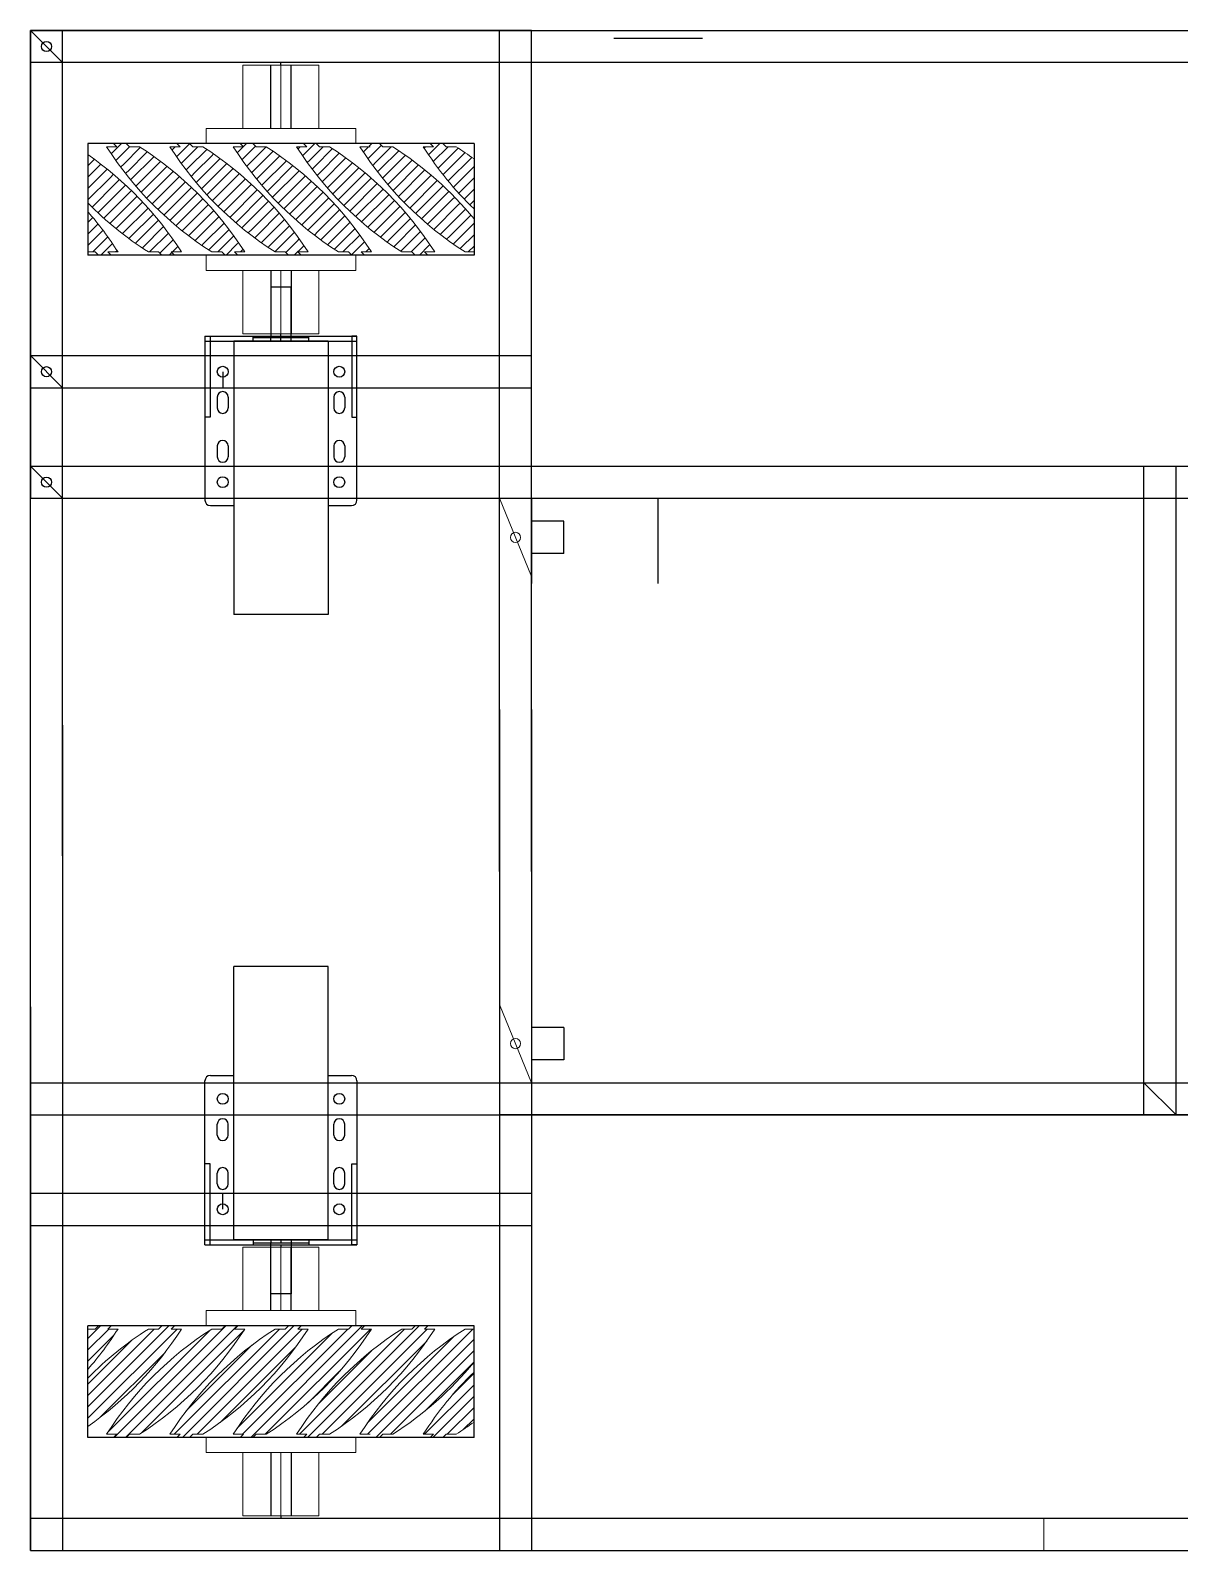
# Model space of a CAD drawing. Header units: millimetres. Extents: x -15418 to 43885, y -27590 to 23052.
# Drawn here: x 34943 to 35397, y 12879 to 13479 of the extents above; entities that cross this region are included whole.
import ezdxf

# ---------------------------------------------------------------- set-up
doc = ezdxf.new("R2010")
doc.units = ezdxf.units.MM
doc.header["$LTSCALE"] = 0.5
doc.layers.get('0').update_dxf_attribs({"lineweight": 5})
doc.layers.get('Defpoints').update_dxf_attribs({"color": 4})
for name, color, linetype in [('Layer1', 1, 'Continuous'), ('Layer2', 2, 'Continuous'), ('Layer3', 9, 'Continuous'), ('Layer4', 6, 'Continuous')]:
    doc.layers.add(name, color=color, linetype=linetype)
doc.layers.add('Layer5', color=51, linetype='Continuous', lineweight=5)
pattern_1 = [(45, (9266.0438, -3096.0292), (-2.24506403, 2.24506403), [])]
pattern_2 = [(45, (9266.0438, -3020.0805), (-2.24506403, 2.24506403), [])]

msp = doc.modelspace()

# ---------------------------------------------------------------- hatches: boundary and pattern name
at = {"layer": 'Layer5'}
h = msp.add_hatch(dxfattribs=at)
h.set_pattern_fill('ANSI31', color=256)
h.set_pattern_definition(pattern_1)
h.paths.add_polyline_path([(34965.6073, 13407.6167, -0.03656583), (34977.4966, 13391.6839), (34973.4966, 13391.6839), (34974.7366, 13390.4439), (34969.7366, 13390.4439), (34968.4966, 13391.6839), (34965.6073, 13391.6839)], flags=17)
edge = h.paths.add_edge_path()
edge.add_line((35099.7366, 13390.4439), (35094.7366, 13390.4439))
edge.add_line((35094.7366, 13390.4439), (35093.4966, 13391.6839))
edge.add_line((35093.4966, 13391.6839), (35089.4966, 13391.6839))
edge.add_arc((35162.965, 13506.6724), 136.455, 572.5753358, 597.4246642, ccw=False)
edge.add_line((35047.9766, 13433.2039), (35051.9766, 13433.2039))
edge.add_line((35051.9766, 13433.2039), (35050.7366, 13434.4439))
edge.add_line((35050.7366, 13434.4439), (35055.7366, 13434.4439))
edge.add_line((35055.7366, 13434.4439), (35056.9766, 13433.2039))
edge.add_line((35056.9766, 13433.2039), (35060.9766, 13433.2039))
edge.add_arc((34987.7652, 13318.4725), 136.1, 392.5424058, 417.4575942, ccw=False)
edge.add_line((35102.4966, 13391.6839), (35098.4966, 13391.6839))
edge.add_line((35098.4966, 13391.6839), (35099.7366, 13390.4439))
edge = h.paths.add_edge_path()
edge.add_line((35024.7366, 13390.4439), (35019.7366, 13390.4439))
edge.add_line((35019.7366, 13390.4439), (35018.4966, 13391.6839))
edge.add_line((35018.4966, 13391.6839), (35014.4966, 13391.6839))
edge.add_arc((35087.965, 13506.6724), 136.455, 572.5753358, 597.4246642, ccw=False)
edge.add_line((34972.9766, 13433.2039), (34976.9766, 13433.2039))
edge.add_line((34976.9766, 13433.2039), (34975.7366, 13434.4439))
edge.add_line((34975.7366, 13434.4439), (34980.7366, 13434.4439))
edge.add_line((34980.7366, 13434.4439), (34981.9766, 13433.2039))
edge.add_line((34981.9766, 13433.2039), (34985.9766, 13433.2039))
edge.add_arc((34912.7652, 13318.4725), 136.1, 392.5424058, 417.4575942, ccw=False)
edge.add_line((35027.4966, 13391.6839), (35023.4966, 13391.6839))
edge.add_line((35023.4966, 13391.6839), (35024.7366, 13390.4439))
edge = h.paths.add_edge_path()
edge.add_line((34999.7366, 13390.4439), (34994.7366, 13390.4439))
edge.add_line((34994.7366, 13390.4439), (34993.4966, 13391.6839))
edge.add_line((34993.4966, 13391.6839), (34989.4966, 13391.6839))
edge.add_arc((35062.965, 13506.6724), 136.455, 584.481355, 597.4246642, ccw=False)
edge.add_line((34965.6073, 13411.0615), (34965.6073, 13430.1139))
edge.add_arc((34887.7652, 13318.4725), 136.1, 392.5424058, 415.1137921, ccw=False)
edge.add_line((35002.4966, 13391.6839), (34998.4966, 13391.6839))
edge.add_line((34998.4966, 13391.6839), (34999.7366, 13390.4439))
h = msp.add_hatch(dxfattribs=at)
h.set_pattern_fill('ANSI31', color=256)
h.set_pattern_definition(pattern_1)
edge = h.paths.add_edge_path()
edge.add_line((35074.7366, 13390.4439), (35069.7366, 13390.4439))
edge.add_line((35069.7366, 13390.4439), (35068.4966, 13391.6839))
edge.add_line((35068.4966, 13391.6839), (35064.4966, 13391.6839))
edge.add_arc((35137.965, 13506.6724), 136.455, 572.5753358, 597.4246642, ccw=False)
edge.add_line((35022.9766, 13433.2039), (35026.9766, 13433.2039))
edge.add_line((35026.9766, 13433.2039), (35025.7366, 13434.4439))
edge.add_line((35025.7366, 13434.4439), (35030.7366, 13434.4439))
edge.add_line((35030.7366, 13434.4439), (35031.9766, 13433.2039))
edge.add_line((35031.9766, 13433.2039), (35035.9766, 13433.2039))
edge.add_arc((34962.7652, 13318.4725), 136.1, 392.5424058, 417.4575942, ccw=False)
edge.add_line((35077.4966, 13391.6839), (35073.4966, 13391.6839))
edge.add_line((35073.4966, 13391.6839), (35074.7366, 13390.4439))
edge = h.paths.add_edge_path()
edge.add_line((35049.7366, 13390.4439), (35044.7366, 13390.4439))
edge.add_line((35044.7366, 13390.4439), (35043.4966, 13391.6839))
edge.add_line((35043.4966, 13391.6839), (35039.4966, 13391.6839))
edge.add_arc((35112.965, 13506.6724), 136.455, 572.5753358, 597.4246642, ccw=False)
edge.add_line((34997.9766, 13433.2039), (35001.9766, 13433.2039))
edge.add_line((35001.9766, 13433.2039), (35000.7366, 13434.4439))
edge.add_line((35000.7366, 13434.4439), (35005.7366, 13434.4439))
edge.add_line((35005.7366, 13434.4439), (35006.9766, 13433.2039))
edge.add_line((35006.9766, 13433.2039), (35010.9766, 13433.2039))
edge.add_arc((34937.7652, 13318.4725), 136.1, 392.5424058, 417.4575942, ccw=False)
edge.add_line((35052.4966, 13391.6839), (35048.4966, 13391.6839))
edge.add_line((35048.4966, 13391.6839), (35049.7366, 13390.4439))
h = msp.add_hatch(dxfattribs=at)
h.set_pattern_fill('ANSI31', color=256)
h.set_pattern_definition(pattern_1)
edge = h.paths.add_edge_path()
edge.add_line((35075.7366, 13434.4439), (35080.7366, 13434.4439))
edge.add_line((35080.7366, 13434.4439), (35081.9766, 13433.2039))
edge.add_line((35081.9766, 13433.2039), (35085.9766, 13433.2039))
edge.add_arc((35012.7652, 13318.4725), 136.1, 399.3514593, 417.4575942, ccw=False)
edge.add_line((35118.0073, 13404.7702), (35118.0073, 13391.6839))
edge.add_line((35118.0073, 13391.6839), (35114.4966, 13391.6839))
edge.add_arc((35187.965, 13506.6724), 136.455, 572.5753358, 597.4246642, ccw=False)
edge.add_line((35072.9766, 13433.2039), (35076.9766, 13433.2039))
edge.add_line((35076.9766, 13433.2039), (35075.7366, 13434.4439))
edge = h.paths.add_edge_path()
edge.add_line((35100.7366, 13434.4439), (35105.7366, 13434.4439))
edge.add_line((35105.7366, 13434.4439), (35106.9766, 13433.2039))
edge.add_line((35106.9766, 13433.2039), (35110.9766, 13433.2039))
edge.add_arc((35037.7652, 13318.4725), 136.1, 413.8726113, 417.4575942, ccw=False)
edge.add_line((35118.0073, 13428.4016), (35118.0073, 13408.6775))
edge.add_arc((35212.965, 13506.6724), 136.455, 572.5753358, 585.9017964, ccw=False)
edge.add_line((35097.9766, 13433.2039), (35101.9766, 13433.2039))
edge.add_line((35101.9766, 13433.2039), (35100.7366, 13434.4439))
h = msp.add_hatch(dxfattribs=at)
h.set_pattern_fill('ANSI31', color=256)
h.set_pattern_definition(pattern_2)
h.paths.add_polyline_path([(34965.6073, 12950.6711, 0.03656583), (34977.4966, 12966.6039), (34973.4966, 12966.6039), (34974.7366, 12967.8439), (34969.7366, 12967.8439), (34968.4966, 12966.6039), (34965.6073, 12966.6039)], flags=17)
edge = h.paths.add_edge_path()
edge.add_line((35099.7366, 12967.8439), (35094.7366, 12967.8439))
edge.add_line((35094.7366, 12967.8439), (35093.4966, 12966.6039))
edge.add_line((35093.4966, 12966.6039), (35089.4966, 12966.6039))
edge.add_arc((35162.965, 12851.6155), 136.455, -237.4246642, -212.5753358)
edge.add_line((35047.9766, 12925.0839), (35051.9766, 12925.0839))
edge.add_line((35051.9766, 12925.0839), (35050.7366, 12923.8439))
edge.add_line((35050.7366, 12923.8439), (35055.7366, 12923.8439))
edge.add_line((35055.7366, 12923.8439), (35056.9766, 12925.0839))
edge.add_line((35056.9766, 12925.0839), (35060.9766, 12925.0839))
edge.add_arc((34987.7652, 13039.8153), 136.1, -57.4575942, -32.5424058)
edge.add_line((35102.4966, 12966.6039), (35098.4966, 12966.6039))
edge.add_line((35098.4966, 12966.6039), (35099.7366, 12967.8439))
edge = h.paths.add_edge_path()
edge.add_line((35024.7366, 12967.8439), (35019.7366, 12967.8439))
edge.add_line((35019.7366, 12967.8439), (35018.4966, 12966.6039))
edge.add_line((35018.4966, 12966.6039), (35014.4966, 12966.6039))
edge.add_arc((35087.965, 12851.6155), 136.455, -237.4246642, -212.5753358)
edge.add_line((34972.9766, 12925.0839), (34976.9766, 12925.0839))
edge.add_line((34976.9766, 12925.0839), (34975.7366, 12923.8439))
edge.add_line((34975.7366, 12923.8439), (34980.7366, 12923.8439))
edge.add_line((34980.7366, 12923.8439), (34981.9766, 12925.0839))
edge.add_line((34981.9766, 12925.0839), (34985.9766, 12925.0839))
edge.add_arc((34912.7652, 13039.8153), 136.1, -57.4575942, -32.5424058)
edge.add_line((35027.4966, 12966.6039), (35023.4966, 12966.6039))
edge.add_line((35023.4966, 12966.6039), (35024.7366, 12967.8439))
edge = h.paths.add_edge_path()
edge.add_line((34999.7366, 12967.8439), (34994.7366, 12967.8439))
edge.add_line((34994.7366, 12967.8439), (34993.4966, 12966.6039))
edge.add_line((34993.4966, 12966.6039), (34989.4966, 12966.6039))
edge.add_arc((35062.965, 12851.6155), 136.455, -237.4246642, -224.481355)
edge.add_line((34965.6073, 12947.2264), (34965.6073, 12928.1739))
edge.add_arc((34887.7652, 13039.8153), 136.1, -55.1137921, -32.5424058)
edge.add_line((35002.4966, 12966.6039), (34998.4966, 12966.6039))
edge.add_line((34998.4966, 12966.6039), (34999.7366, 12967.8439))
h = msp.add_hatch(dxfattribs=at)
h.set_pattern_fill('ANSI31', color=256)
h.set_pattern_definition(pattern_2)
edge = h.paths.add_edge_path()
edge.add_line((35074.7366, 12967.8439), (35069.7366, 12967.8439))
edge.add_line((35069.7366, 12967.8439), (35068.4966, 12966.6039))
edge.add_line((35068.4966, 12966.6039), (35064.4966, 12966.6039))
edge.add_arc((35137.965, 12851.6155), 136.455, -237.4246642, -212.5753358)
edge.add_line((35022.9766, 12925.0839), (35026.9766, 12925.0839))
edge.add_line((35026.9766, 12925.0839), (35025.7366, 12923.8439))
edge.add_line((35025.7366, 12923.8439), (35030.7366, 12923.8439))
edge.add_line((35030.7366, 12923.8439), (35031.9766, 12925.0839))
edge.add_line((35031.9766, 12925.0839), (35035.9766, 12925.0839))
edge.add_arc((34962.7652, 13039.8153), 136.1, -57.4575942, -32.5424058)
edge.add_line((35077.4966, 12966.6039), (35073.4966, 12966.6039))
edge.add_line((35073.4966, 12966.6039), (35074.7366, 12967.8439))
edge = h.paths.add_edge_path()
edge.add_line((35049.7366, 12967.8439), (35044.7366, 12967.8439))
edge.add_line((35044.7366, 12967.8439), (35043.4966, 12966.6039))
edge.add_line((35043.4966, 12966.6039), (35039.4966, 12966.6039))
edge.add_arc((35112.965, 12851.6155), 136.455, -237.4246642, -212.5753358)
edge.add_line((34997.9766, 12925.0839), (35001.9766, 12925.0839))
edge.add_line((35001.9766, 12925.0839), (35000.7366, 12923.8439))
edge.add_line((35000.7366, 12923.8439), (35005.7366, 12923.8439))
edge.add_line((35005.7366, 12923.8439), (35006.9766, 12925.0839))
edge.add_line((35006.9766, 12925.0839), (35010.9766, 12925.0839))
edge.add_arc((34937.7652, 13039.8153), 136.1, -57.4575942, -32.5424058)
edge.add_line((35052.4966, 12966.6039), (35048.4966, 12966.6039))
edge.add_line((35048.4966, 12966.6039), (35049.7366, 12967.8439))
h = msp.add_hatch(dxfattribs=at)
h.set_pattern_fill('ANSI31', color=256)
h.set_pattern_definition(pattern_2)
edge = h.paths.add_edge_path()
edge.add_line((35075.7366, 12923.8439), (35080.7366, 12923.8439))
edge.add_line((35080.7366, 12923.8439), (35081.9766, 12925.0839))
edge.add_line((35081.9766, 12925.0839), (35085.9766, 12925.0839))
edge.add_arc((35012.7652, 13039.8153), 136.1, -57.4575942, -39.3514593)
edge.add_line((35118.0073, 12953.5177), (35118.0073, 12966.6039))
edge.add_line((35118.0073, 12966.6039), (35114.4966, 12966.6039))
edge.add_arc((35187.965, 12851.6155), 136.455, -237.4246642, -212.5753358)
edge.add_line((35072.9766, 12925.0839), (35076.9766, 12925.0839))
edge.add_line((35076.9766, 12925.0839), (35075.7366, 12923.8439))
edge = h.paths.add_edge_path()
edge.add_line((35100.7366, 12923.8439), (35105.7366, 12923.8439))
edge.add_line((35105.7366, 12923.8439), (35106.9766, 12925.0839))
edge.add_line((35106.9766, 12925.0839), (35110.9766, 12925.0839))
edge.add_arc((35037.7652, 13039.8153), 136.1, -57.4575942, -53.8726113)
edge.add_line((35118.0073, 12929.8863), (35118.0073, 12949.6104))
edge.add_arc((35212.965, 12851.6155), 136.455, -225.9017964, -212.5753358)
edge.add_line((35097.9766, 12925.0839), (35101.9766, 12925.0839))
edge.add_line((35101.9766, 12925.0839), (35100.7366, 12923.8439))

# ---------------------------------------------------------------- linework, layer by layer
for p, q in [((35056.8073, 13465.4439), (35026.8073, 13465.4439)), ((35026.8073, 13440.4439), (35026.8073, 13465.4439)), ((35041.8073, 13440.4439), (35041.8073, 13465.4439)), ((35056.8073, 13440.4439), (35056.8073, 13465.4439)), ((35071.3073, 13440.4439), (35012.3073, 13440.4439)), ((35012.3073, 13440.4439), (35012.3073, 13434.4439)), ((35071.3073, 13434.4439), (35071.3073, 13440.4439)), ((35012.3073, 13434.4439), (35071.3073, 13434.4439)), ((35071.3073, 13390.4439), (35012.3073, 13390.4439)), ((35012.3073, 13390.4439), (35012.3073, 13384.4439)), ((35071.3073, 13384.4439), (35071.3073, 13390.4439)), ((35012.3073, 13384.4439), (35071.3073, 13384.4439)), ((35026.8073, 13384.4439), (35026.8073, 13359.4439)), ((35041.8073, 13384.4439), (35041.8073, 13359.4439)), ((35056.8073, 13384.4439), (35056.8073, 13359.4439)), ((35026.8073, 13359.4439), (35056.8073, 13359.4439)), ((35128.0073, 13294.4939), (35140.7073, 13263.5939)), ((35128.0073, 13094.6939), (35140.7073, 13063.7939)), ((35026.8073, 12998.8439), (35056.8073, 12998.8439)), ((35026.8073, 12973.8439), (35026.8073, 12998.8439)), ((35041.8073, 12973.8439), (35041.8073, 12998.8439)), ((35056.8073, 12973.8439), (35056.8073, 12998.8439)), ((35012.3073, 12967.8439), (35012.3073, 12973.8439)), ((35012.3073, 12973.8439), (35071.3073, 12973.8439)), ((35071.3073, 12973.8439), (35071.3073, 12967.8439)), ((35071.3073, 12967.8439), (35012.3073, 12967.8439)), ((35012.3073, 12923.8439), (35071.3073, 12923.8439)), ((35012.3073, 12917.8439), (35012.3073, 12923.8439)), ((35071.3073, 12923.8439), (35071.3073, 12917.8439)), ((35071.3073, 12917.8439), (35012.3073, 12917.8439)), ((35026.8073, 12917.8439), (35026.8073, 12892.8439)), ((35041.8073, 12917.8439), (35041.8073, 12892.8439)), ((35056.8073, 12917.8439), (35056.8073, 12892.8439)), ((35056.8073, 12892.8439), (35026.8073, 12892.8439))]:
    msp.add_line(p, q)
at = {"transparency": 33554661}
for q in [(35342.9073, 12891.8439), (35342.9073, 12879.1439)]:
    msp.add_line((35342.9073, 12891.8439), q, dxfattribs=at)
for centre in [(35134.3573, 13279.0439), (35134.3573, 13079.2439)]:
    msp.add_circle(centre, 2)
at = {"layer": 'Defpoints'}
for p, q in [((35011.8073, 13358.4439), (35011.8073, 13293.7339)), ((35011.8073, 13358.4439), (35071.8073, 13358.4439)), ((35011.8073, 13358.4439), (35013.8073, 13358.4439)), ((35011.8073, 13356.4439), (35071.8073, 13356.4439)), ((35013.8073, 13358.4439), (35013.8073, 13326.4439)), ((35030.8073, 13356.4439), (35030.8073, 13358.4439)), ((35052.8073, 13356.4439), (35052.8073, 13358.4439)), ((35071.8073, 13358.4439), (35069.8073, 13358.4439)), ((35069.8073, 13358.4439), (35069.8073, 13326.4439)), ((35071.8073, 13293.7339), (35071.8073, 13358.4439)), ((35016.6573, 13334.4439), (35016.6573, 13330.1439)), ((35020.9573, 13334.4439), (35020.9573, 13330.1439)), ((35062.6573, 13334.4439), (35062.6573, 13330.1439)), ((35066.9573, 13334.4439), (35066.9573, 13330.1439)), ((35013.8073, 13326.4439), (35011.8073, 13326.4439)), ((35069.8073, 13326.4439), (35071.8073, 13326.4439)), ((35016.6573, 13315.1439), (35016.6573, 13310.8439)), ((35020.9573, 13315.1439), (35020.9573, 13310.8439)), ((35062.6573, 13315.1439), (35062.6573, 13310.8439)), ((35066.9573, 13315.1439), (35066.9573, 13310.8439)), ((35013.9573, 13291.5839), (35023.1573, 13291.5839)), ((35060.4573, 13291.5839), (35069.6573, 13291.5839)), ((35011.8073, 12999.8439), (35011.8073, 13064.5539)), ((35013.9573, 13066.7039), (35023.1573, 13066.7039)), ((35060.4573, 13066.7039), (35069.6573, 13066.7039)), ((35071.8073, 13064.5539), (35071.8073, 12999.8439)), ((35016.6573, 13043.1439), (35016.6573, 13047.4439)), ((35020.9573, 13043.1439), (35020.9573, 13047.4439)), ((35062.6573, 13043.1439), (35062.6573, 13047.4439)), ((35066.9573, 13043.1439), (35066.9573, 13047.4439)), ((35013.8073, 13031.8439), (35011.8073, 13031.8439)), ((35013.8073, 12999.8439), (35013.8073, 13031.8439)), ((35016.6573, 13023.8439), (35016.6573, 13028.1439)), ((35020.9573, 13023.8439), (35020.9573, 13028.1439)), ((35062.6573, 13023.8439), (35062.6573, 13028.1439)), ((35066.9573, 13023.8439), (35066.9573, 13028.1439)), ((35069.8073, 12999.8439), (35069.8073, 13031.8439)), ((35069.8073, 13031.8439), (35071.8073, 13031.8439)), ((35011.8073, 13001.8439), (35071.8073, 13001.8439)), ((35011.8073, 12999.8439), (35071.8073, 12999.8439)), ((35011.8073, 12999.8439), (35013.8073, 12999.8439)), ((35030.8073, 13001.8439), (35030.8073, 12999.8439)), ((35052.8073, 13001.8439), (35052.8073, 12999.8439)), ((35071.8073, 12999.8439), (35069.8073, 12999.8439))]:
    msp.add_line(p, q, dxfattribs=at)
for centre in [(35018.8073, 13344.4439), (35064.8073, 13344.4439), (35018.8073, 13300.8439), (35064.8073, 13300.8439), (35018.8073, 13057.4439), (35064.8073, 13057.4439), (35018.8073, 13013.8439), (35064.8073, 13013.8439)]:
    msp.add_circle(centre, 2.15, dxfattribs=at)
for centre, start, end in [((35018.8073, 13334.4439), 0, 180), ((35064.8073, 13334.4439), 0, 180), ((35018.8073, 13330.1439), 180, 0), ((35064.8073, 13330.1439), 180, 0), ((35018.8073, 13315.1439), 0, 180), ((35064.8073, 13315.1439), 0, 180), ((35018.8073, 13310.8439), 180, 0), ((35064.8073, 13310.8439), 180, 0), ((35013.9573, 13293.7339), 180, 270), ((35069.6573, 13293.7339), 270, 0), ((35013.9573, 13064.5539), 90, 180), ((35069.6573, 13064.5539), 0, 90), ((35018.8073, 13047.4439), 0, 180), ((35064.8073, 13047.4439), 0, 180), ((35018.8073, 13043.1439), 180, 0), ((35064.8073, 13043.1439), 180, 0), ((35018.8073, 13028.1439), 0, 180), ((35064.8073, 13028.1439), 0, 180), ((35018.8073, 13023.8439), 180, 0), ((35064.8073, 13023.8439), 180, 0)]:
    msp.add_arc(centre, 2.15, start, end, dxfattribs=at)
at = {"layer": 'Layer1'}
for p, q in [((35173.2073, 13476.1439), (35208.2073, 13476.1439)), ((35045.8073, 13377.7439), (35037.8073, 13377.7439)), ((35037.8073, 13377.7439), (35037.8073, 13357.7439)), ((35045.8073, 13357.7439), (35045.8073, 13377.7439)), ((35060.4573, 13356.4439), (35023.1573, 13356.4439)), ((35023.1573, 13356.4439), (35023.1573, 13248.6439)), ((35030.8073, 13356.4439), (35030.8073, 13357.7439)), ((35052.8073, 13357.7439), (35030.8073, 13357.7439)), ((35037.8073, 13356.4439), (35037.8073, 13357.7439)), ((35041.8073, 13356.4439), (35041.8073, 13357.7439)), ((35045.8073, 13356.4439), (35045.8073, 13357.7439)), ((35052.8073, 13356.4439), (35052.8073, 13357.7439)), ((35060.4573, 13356.4439), (35060.4573, 13248.6439)), ((35382.4073, 13051.0939), (35382.4073, 13307.1939)), ((35395.1073, 13051.0939), (35395.1073, 13307.1939)), ((35140.7073, 13294.4939), (35140.7073, 13260.8139)), ((35190.7073, 13260.8139), (35190.7073, 13294.4939)), ((35060.4573, 13248.6439), (35023.1573, 13248.6439)), ((35023.1573, 13001.8439), (35023.1573, 13109.6439)), ((35060.4573, 13109.6439), (35023.1573, 13109.6439)), ((35060.4573, 13001.8439), (35060.4573, 13109.6439)), ((35395.1073, 13051.0939), (35382.4073, 13063.7939)), ((35557.9073, 13051.0939), (35127.9073, 13051.0939)), ((35060.4573, 13001.8439), (35023.1573, 13001.8439)), ((35030.8073, 13001.8439), (35030.8073, 13000.5439)), ((35052.8073, 13000.5439), (35030.8073, 13000.5439)), ((35037.8073, 13001.8439), (35037.8073, 13000.5439)), ((35037.8073, 12980.5439), (35037.8073, 13000.5439)), ((35041.8073, 13001.8439), (35041.8073, 13000.5439)), ((35045.8073, 13001.8439), (35045.8073, 13000.5439)), ((35045.8073, 13000.5439), (35045.8073, 12980.5439)), ((35052.8073, 13001.8439), (35052.8073, 13000.5439)), ((35045.8073, 12980.5439), (35037.8073, 12980.5439))]:
    msp.add_line(p, q, dxfattribs=at)
at = {"layer": 'Layer2'}
for p, q in [((35037.8073, 13440.4439), (35037.8073, 13465.4439)), ((35045.8073, 13440.4439), (35045.8073, 13465.4439)), ((35037.8073, 13384.4439), (35037.8073, 13359.4439)), ((35045.8073, 13384.4439), (35045.8073, 13359.4439)), ((35037.8073, 12973.8439), (35037.8073, 12998.8439)), ((35045.8073, 12973.8439), (35045.8073, 12998.8439)), ((35037.8073, 12917.8439), (35037.8073, 12892.8439)), ((35045.8073, 12917.8439), (35045.8073, 12892.8439))]:
    msp.add_line(p, q, dxfattribs=at)
at = {"layer": 'Layer3'}
for p, q in [((34942.9073, 13479.1439), (34942.9073, 13294.4939)), ((34942.9073, 13264.5502), (34942.9073, 13479.1439)), ((35140.7073, 13479.1439), (34942.9073, 13479.1439)), ((34942.9073, 13479.1439), (35742.9073, 13479.1439)), ((34942.9073, 12879.1439), (34942.9073, 13479.1439)), ((34942.9073, 13479.1439), (34955.6073, 13466.4439)), ((34955.6073, 13153.3877), (34955.6073, 13479.1439)), ((35128.0073, 13147.1359), (35128.0073, 13479.1439)), ((35140.7073, 13147.1359), (35140.7073, 13479.1439)), ((35742.9073, 13466.4439), (34942.9073, 13466.4439)), ((35041.8073, 13465.4439), (35041.8073, 13466.4439)), ((34965.6073, 13434.4439), (34965.6073, 13390.4439)), ((35118.0073, 13434.4439), (34965.6073, 13434.4439)), ((35118.0073, 13434.4439), (35118.0073, 13390.4439)), ((35118.0073, 13390.4439), (34965.6073, 13390.4439)), ((35041.8073, 13358.4439), (35041.8073, 13359.4439)), ((34942.9073, 13350.7939), (34955.6073, 13338.0939)), ((34942.9073, 13307.1939), (34955.6073, 13294.4939)), ((35153.4073, 13285.3939), (35140.7073, 13285.3939)), ((35153.4073, 13272.6939), (35153.4073, 13285.3939)), ((35153.4073, 13272.6939), (35140.7073, 13272.6939)), ((35128.0073, 13211.1519), (35128.0073, 12879.1439)), ((35140.7073, 13211.1519), (35140.7073, 12879.1439)), ((34955.6073, 13204.9002), (34955.6073, 12879.1439)), ((34942.9073, 13093.7377), (34942.9073, 12879.1439)), ((35153.4073, 13085.5939), (35140.7073, 13085.5939)), ((35153.4073, 13085.5939), (35153.4073, 13072.8939)), ((35153.4073, 13072.8939), (35140.7073, 13072.8939)), ((34942.9073, 12879.1439), (34942.9073, 13063.7939)), ((35041.8073, 12999.8439), (35041.8073, 12998.8439)), ((34965.6073, 12923.8439), (34965.6073, 12967.8439)), ((35118.0073, 12967.8439), (34965.6073, 12967.8439)), ((35118.0073, 12923.8439), (35118.0073, 12967.8439)), ((35118.0073, 12923.8439), (34965.6073, 12923.8439)), ((35742.9073, 12891.8439), (34942.9073, 12891.8439)), ((35041.8073, 12892.8439), (35041.8073, 12891.8439)), ((34942.9073, 12879.1439), (35742.9073, 12879.1439))]:
    msp.add_line(p, q, dxfattribs=at)
for centre in [(34949.2573, 13472.7939), (34949.2573, 13344.4439), (34949.2573, 13300.8439)]:
    msp.add_circle(centre, 2, dxfattribs=at)
at = {"layer": 'Layer4'}
for p, q in [((34942.9073, 13350.7939), (35140.7073, 13350.7939)), ((35018.8073, 13344.4439), (35018.8073, 13338.0939)), ((34942.9073, 13338.0939), (35140.7073, 13338.0939)), ((34942.9073, 13307.1939), (35742.9073, 13307.1939)), ((34942.9073, 13294.4939), (35742.9073, 13294.4939)), ((34942.9073, 13063.7939), (35742.9073, 13063.7939)), ((34942.9073, 13051.0939), (35742.9073, 13051.0939)), ((34942.9073, 13020.1939), (35140.7073, 13020.1939)), ((35018.8073, 13013.8439), (35018.8073, 13020.1939)), ((34942.9073, 13007.4939), (35140.7073, 13007.4939))]:
    msp.add_line(p, q, dxfattribs=at)
at = {"layer": 'Layer5'}
for p, q in [((34975.7366, 13434.4439), (34976.9766, 13433.2039)), ((34981.9766, 13433.2039), (34980.7366, 13434.4439)), ((35000.7366, 13434.4439), (35001.9766, 13433.2039)), ((35006.9766, 13433.2039), (35005.7366, 13434.4439)), ((35025.7366, 13434.4439), (35026.9766, 13433.2039)), ((35031.9766, 13433.2039), (35030.7366, 13434.4439)), ((35050.7366, 13434.4439), (35051.9766, 13433.2039)), ((35056.9766, 13433.2039), (35055.7366, 13434.4439)), ((35081.9766, 13433.2039), (35080.7366, 13434.4439)), ((35100.7366, 13434.4439), (35101.9766, 13433.2039)), ((35106.9766, 13433.2039), (35105.7366, 13434.4439)), ((34976.9766, 13433.2039), (34972.9766, 13433.2039)), ((34985.9766, 13433.2039), (34981.9766, 13433.2039)), ((35001.9766, 13433.2039), (34997.9766, 13433.2039)), ((35010.9766, 13433.2039), (35006.9766, 13433.2039)), ((35026.9766, 13433.2039), (35022.9766, 13433.2039)), ((35035.9766, 13433.2039), (35031.9766, 13433.2039)), ((35051.9766, 13433.2039), (35047.9766, 13433.2039)), ((35060.9766, 13433.2039), (35056.9766, 13433.2039)), ((35076.9766, 13433.2039), (35072.9766, 13433.2039)), ((35085.9766, 13433.2039), (35081.9766, 13433.2039)), ((35101.9766, 13433.2039), (35097.9766, 13433.2039)), ((35110.9766, 13433.2039), (35106.9766, 13433.2039)), ((34968.4966, 13391.6839), (34965.6073, 13391.6839)), ((34968.4966, 13391.6839), (34969.7366, 13390.4439)), ((34974.7366, 13390.4439), (34969.7366, 13390.4439)), ((34974.7366, 13390.4439), (34973.4966, 13391.6839)), ((34977.4966, 13391.6839), (34973.4966, 13391.6839)), ((34993.4966, 13391.6839), (34989.4966, 13391.6839)), ((34993.4966, 13391.6839), (34994.7366, 13390.4439)), ((34999.7821, 13390.3984), (34998.4966, 13391.6839)), ((35002.4966, 13391.6839), (34998.4966, 13391.6839)), ((35018.4966, 13391.6839), (35014.4966, 13391.6839)), ((35018.4966, 13391.6839), (35019.7366, 13390.4439)), ((35024.7366, 13390.4439), (35023.4966, 13391.6839)), ((35027.4966, 13391.6839), (35023.4966, 13391.6839)), ((35043.4966, 13391.6839), (35039.4966, 13391.6839)), ((35043.4966, 13391.6839), (35044.7366, 13390.4439)), ((35049.7366, 13390.4439), (35048.4966, 13391.6839)), ((35052.4966, 13391.6839), (35048.4966, 13391.6839)), ((35068.4966, 13391.6839), (35064.4966, 13391.6839)), ((35068.4966, 13391.6839), (35069.7366, 13390.4439)), ((35074.7366, 13390.4439), (35073.4966, 13391.6839)), ((35077.4966, 13391.6839), (35073.4966, 13391.6839)), ((35093.4966, 13391.6839), (35089.4966, 13391.6839)), ((35093.4966, 13391.6839), (35094.7366, 13390.4439)), ((35099.7366, 13390.4439), (35098.4966, 13391.6839)), ((35102.4966, 13391.6839), (35098.4966, 13391.6839)), ((35118.0073, 13391.6839), (35114.4966, 13391.6839)), ((34968.4966, 12966.6039), (34965.6073, 12966.6039)), ((34968.4966, 12966.6039), (34969.7366, 12967.8439)), ((34974.7366, 12967.8439), (34969.7366, 12967.8439)), ((34974.7366, 12967.8439), (34973.4966, 12966.6039)), ((34977.4966, 12966.6039), (34973.4966, 12966.6039)), ((34993.4966, 12966.6039), (34989.4966, 12966.6039)), ((34993.4966, 12966.6039), (34994.7366, 12967.8439)), ((34999.7821, 12967.8895), (34998.4966, 12966.6039)), ((35002.4966, 12966.6039), (34998.4966, 12966.6039)), ((35018.4966, 12966.6039), (35014.4966, 12966.6039)), ((35018.4966, 12966.6039), (35019.7366, 12967.8439)), ((35024.7366, 12967.8439), (35023.4966, 12966.6039)), ((35027.4966, 12966.6039), (35023.4966, 12966.6039)), ((35043.4966, 12966.6039), (35039.4966, 12966.6039)), ((35043.4966, 12966.6039), (35044.7366, 12967.8439)), ((35049.7366, 12967.8439), (35048.4966, 12966.6039)), ((35052.4966, 12966.6039), (35048.4966, 12966.6039)), ((35068.4966, 12966.6039), (35064.4966, 12966.6039)), ((35068.4966, 12966.6039), (35069.7366, 12967.8439)), ((35074.7366, 12967.8439), (35073.4966, 12966.6039)), ((35077.4966, 12966.6039), (35073.4966, 12966.6039)), ((35093.4966, 12966.6039), (35089.4966, 12966.6039)), ((35093.4966, 12966.6039), (35094.7366, 12967.8439)), ((35099.7366, 12967.8439), (35098.4966, 12966.6039)), ((35102.4966, 12966.6039), (35098.4966, 12966.6039)), ((35118.0073, 12966.6039), (35114.4966, 12966.6039)), ((34976.9766, 12925.0839), (34972.9766, 12925.0839)), ((34975.7366, 12923.8439), (34976.9766, 12925.0839)), ((34981.9766, 12925.0839), (34980.7366, 12923.8439)), ((34985.9766, 12925.0839), (34981.9766, 12925.0839)), ((35001.9766, 12925.0839), (34997.9766, 12925.0839)), ((35000.7366, 12923.8439), (35001.9766, 12925.0839)), ((35006.9766, 12925.0839), (35005.7366, 12923.8439)), ((35010.9766, 12925.0839), (35006.9766, 12925.0839)), ((35026.9766, 12925.0839), (35022.9766, 12925.0839)), ((35025.7366, 12923.8439), (35026.9766, 12925.0839)), ((35031.9766, 12925.0839), (35030.7366, 12923.8439)), ((35035.9766, 12925.0839), (35031.9766, 12925.0839)), ((35051.9766, 12925.0839), (35047.9766, 12925.0839)), ((35050.7366, 12923.8439), (35051.9766, 12925.0839)), ((35056.9766, 12925.0839), (35055.7366, 12923.8439)), ((35060.9766, 12925.0839), (35056.9766, 12925.0839)), ((35076.9766, 12925.0839), (35072.9766, 12925.0839)), ((35081.9766, 12925.0839), (35080.7366, 12923.8439)), ((35085.9766, 12925.0839), (35081.9766, 12925.0839)), ((35101.9766, 12925.0839), (35097.9766, 12925.0839)), ((35100.7366, 12923.8439), (35101.9766, 12925.0839)), ((35106.9766, 12925.0839), (35105.7366, 12923.8439)), ((35110.9766, 12925.0839), (35106.9766, 12925.0839))]:
    msp.add_line(p, q, dxfattribs=at)
for centre, radius, start, end in [((34887.7652, 13318.4725), 136.1, 32.5424058, 55.1137921), ((35087.965, 13506.6724), 136.455, 212.5753358, 237.4246642), ((34912.7652, 13318.4725), 136.1, 32.5424058, 57.4575942), ((35112.965, 13506.6724), 136.455, 212.5753358, 237.4246642), ((34937.7652, 13318.4725), 136.1, 32.5424058, 57.4575942), ((35137.965, 13506.6724), 136.455, 212.5753358, 237.4246642), ((34962.7652, 13318.4725), 136.1, 32.5424058, 57.4575942), ((35162.965, 13506.6724), 136.455, 212.5753358, 237.4246642), ((34987.7652, 13318.4725), 136.1, 32.5424058, 57.4575942), ((35187.965, 13506.6724), 136.455, 212.5753358, 237.4246642), ((35012.7652, 13318.4725), 136.1, 39.3514593, 57.4575942), ((35212.965, 13506.6724), 136.455, 212.5753358, 225.9017964), ((35037.7652, 13318.4725), 136.1, 53.8726113, 57.4575942), ((35062.965, 13506.6724), 136.455, 224.481355, 237.4246642), ((34862.7652, 13318.4725), 136.1, 32.5424058, 40.9189446), ((34887.7652, 13039.8153), 136.1, 304.8862079, 327.4575942), ((35062.965, 12851.6155), 136.455, 122.5753358, 135.518645), ((34862.7652, 13039.8153), 136.1, 319.0810554, 327.4575942), ((35087.965, 12851.6155), 136.455, 122.5753358, 147.4246642), ((34912.7652, 13039.8153), 136.1, 302.5424058, 327.4575942), ((35112.965, 12851.6155), 136.455, 122.5753358, 147.4246642), ((34937.7652, 13039.8153), 136.1, 302.5424058, 327.4575942), ((35137.965, 12851.6155), 136.455, 122.5753358, 147.4246642), ((34962.7652, 13039.8153), 136.1, 302.5424058, 327.4575942), ((35162.965, 12851.6155), 136.455, 122.5753358, 147.4246642), ((34987.7652, 13039.8153), 136.1, 302.5424058, 327.4575942), ((35187.965, 12851.6155), 136.455, 122.5753358, 147.4246642), ((35012.7652, 13039.8153), 136.1, 302.5424058, 320.6485407), ((35212.965, 12851.6155), 136.455, 134.0982036, 147.4246642), ((35037.7652, 13039.8153), 136.1, 302.5424058, 306.1273887)]:
    msp.add_arc(centre, radius, start, end, dxfattribs=at)

doc.saveas('drawing.dxf')
